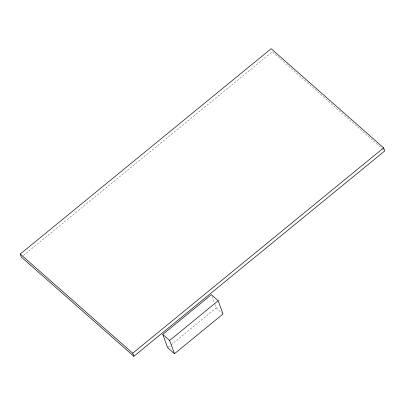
<?xml version="1.0" encoding="UTF-8"?>
<svg xmlns="http://www.w3.org/2000/svg" width="405" height="405" viewBox="0 0 405 405"><rect width="100%" height="100%" fill="white"/><g stroke="black" fill="none" stroke-linecap="round" stroke-linejoin="round"><path stroke-width="0.3" stroke-dasharray="2.02 1.52" d="M23.333 255.525L272.271 51.794L381.905 148.438M168.121 347.287L170.546 345.298M171.031 344.903L216.189 307.947L214.923 304.489M382.376 148.858L383.803 150.113M216.189 307.947L222.583 313.581M211.972 296.419L214.716 303.912"/><path stroke-width="0.61" d="M20.25 254.051L271.147 48.721L383.626 147.876L384.75 150.949L133.852 356.279L21.374 257.124L20.25 254.051L132.729 353.206L133.852 356.279M132.729 353.206L383.626 147.876M162.785 334.429L211.339 294.693L218.189 300.733L223.039 313.986L174.484 353.722L167.635 347.682L162.785 334.429L169.634 340.468L174.484 353.722M169.634 340.468L218.189 300.733"/></g></svg>
